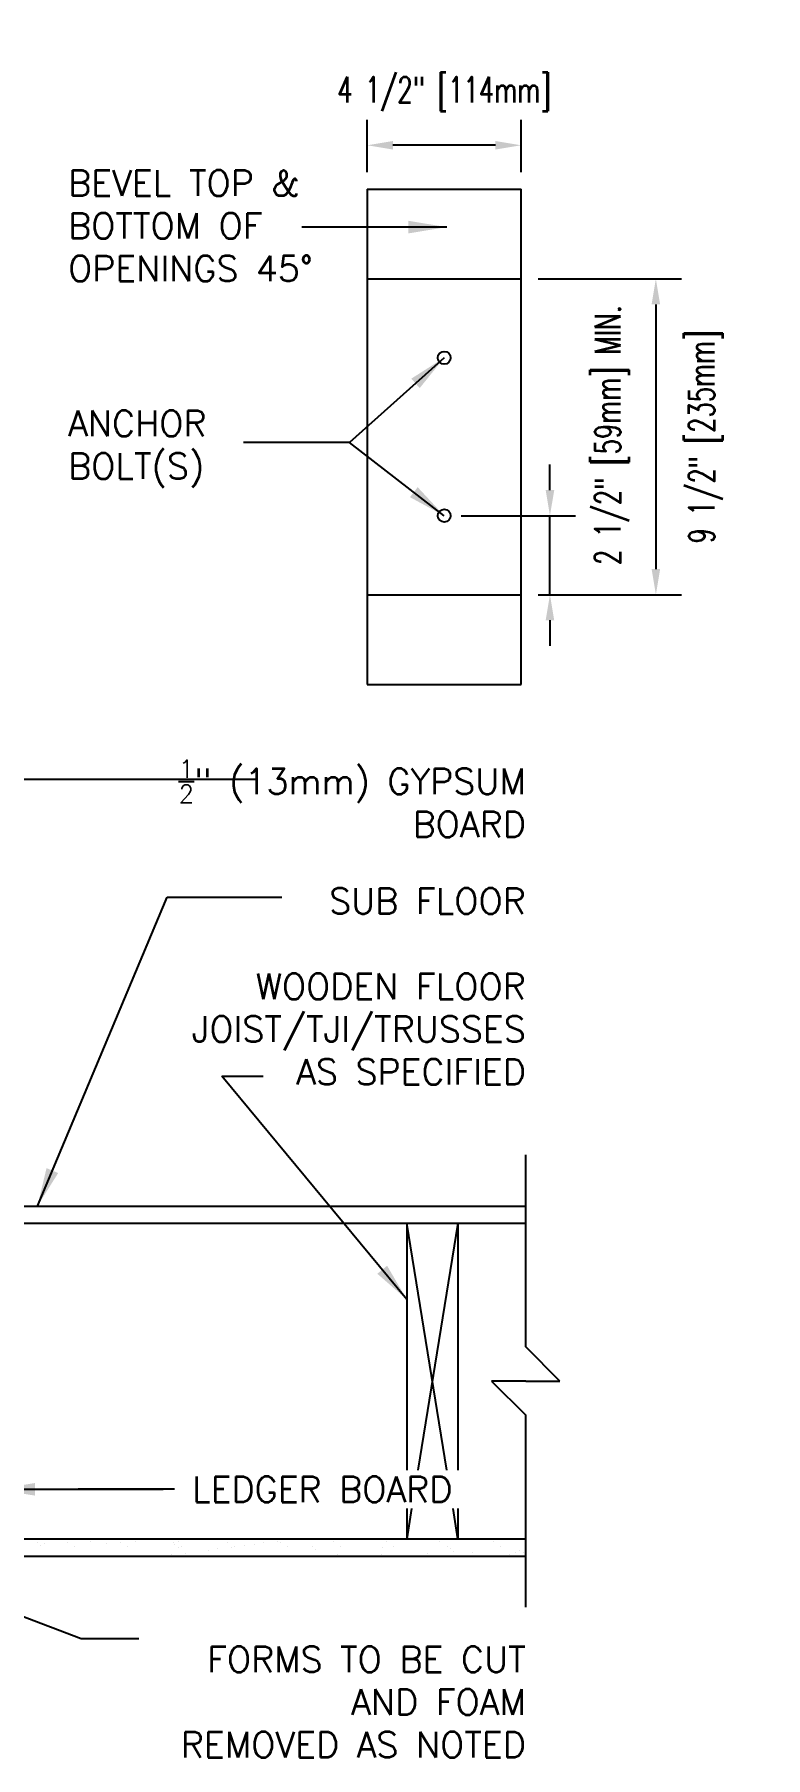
# Model space of a CAD drawing. Header units: inches. Extents: x 113.5 to 169.5, y -27.5 to 56.9.
# Drawn here: x 148.1 to 169.5, y 6.4 to 56.9 of the extents above; entities that cross this region are included whole.
import ezdxf
from ezdxf.enums import TextEntityAlignment as Align

# ---------------------------------------------------------------- set-up
doc = ezdxf.new("R2010")
doc.units = ezdxf.units.IN
doc.header["$LTSCALE"] = 0.5
doc.header["$MEASUREMENT"] = 0
for name, color, linetype in [('HATCH', 12, 'Continuous'), ('line25', 2, 'Continuous'), ('LINE9', 9, 'Continuous'), ('TEXT', 4, 'Continuous')]:
    doc.layers.add(name, color=color, linetype=linetype)
doc.styles.add('DIM', font='romans.shx', dxfattribs={"width": 0.7})
doc.styles.add('ROMANS', font='romans.shx', dxfattribs={"height": 1.125})
doc.dimstyles.new('ext_12', dxfattribs={"dimscale": 12, "dimtxt": 0.09375, "dimasz": 0.09375, "dimexe": 0.09375, "dimexo": 0.0625, "dimgap": 0.0625, "dimtad": 1, "dimdec": 1, "dimzin": 3, "dimdsep": 46, "dimlunit": 4, "dimtxsty": 'DIM', "dimcen": 0.09, "dimdle": 0.09375, "dimclrt": 4, "dimadec": 0, "dimazin": 0, "dimtfac": 1, "dimtdec": 1, "dimtmove": 2, "dimatfit": 3, "dimfxl": 1, "dimfrac": 2, "dimtolj": 1, "dimtzin": 0, "dimarcsym": 0})
doc.dimstyles.new('ext_8', dxfattribs={"dimscale": 8, "dimtxt": 0.09375, "dimasz": 0.09375, "dimexe": 0.09375, "dimexo": 0.0625, "dimgap": 0.0625, "dimtad": 1, "dimdec": 1, "dimzin": 3, "dimdsep": 46, "dimlunit": 4, "dimtxsty": 'DIM', "dimcen": 0.09, "dimdle": 0.09375, "dimclrt": 4, "dimadec": 0, "dimazin": 0, "dimtfac": 1, "dimtdec": 1, "dimtmove": 2, "dimatfit": 3, "dimfxl": 1, "dimfrac": 2, "dimtolj": 1, "dimtzin": 0, "dimarcsym": 0})

# ---------------------------------------------------------------- blocks, each defined once
blk = doc.blocks.new('*D1')
at = {"layer": 'Defpoints', "color": 0, "transparency": 16777216}
for p in [(160.125, 42.802), (163.22, 42.802), (162.375, 40.489)]:
    blk.add_point(p, dxfattribs=at)
at = {"layer": 'TEXT', "color": 0, "lineweight": -2, "transparency": 16777216}
for p, q in [((163.22, 43.552), (163.22, 44.302)), ((160.625, 42.802), (163.97, 42.802)), ((163.22, 40.489), (163.22, 42.802)), ((162.875, 40.489), (163.97, 40.489)), ((163.22, 39.739), (163.22, 38.989))]:
    blk.add_line(p, q, dxfattribs=at)
at = {"layer": 'TEXT', "color": 0, "transparency": 16777216}
for points in [[(163.095, 43.552), (163.345, 43.552), (163.22, 42.802)], [(163.095, 39.739), (163.345, 39.739), (163.22, 40.489)]]:
    blk.add_solid(points, dxfattribs=at)
at = {"layer": 'TEXT', "color": 4, "transparency": 16777216, "insert": (165.035, 45.16), "char_height": 0.75, "attachment_point": 5, "rotation": 90, "style": 'DIM'}
blk.add_mtext('\\A1;2 1/2" [59mm] MIN.', dxfattribs=at)
blk = doc.blocks.new('*D2')
at = {"layer": 'Defpoints', "color": 0, "transparency": 16777216}
for p in [(162.375, 49.739), (162.375, 40.489), (166.319, 40.489)]:
    blk.add_point(p, dxfattribs=at)
at = {"layer": 'TEXT', "color": 0, "lineweight": -2, "transparency": 16777216}
for p, q in [((162.875, 49.739), (167.069, 49.739)), ((166.319, 48.989), (166.319, 41.239)), ((162.875, 40.489), (167.069, 40.489))]:
    blk.add_line(p, q, dxfattribs=at)
at = {"layer": 'TEXT', "color": 0, "transparency": 16777216}
for points in [[(166.194, 48.989), (166.444, 48.989), (166.319, 49.739)], [(166.194, 41.239), (166.444, 41.239), (166.319, 40.489)]]:
    blk.add_solid(points, dxfattribs=at)
at = {"layer": 'TEXT', "color": 4, "transparency": 16777216, "insert": (167.782, 45.114), "char_height": 0.75, "attachment_point": 5, "rotation": 90, "style": 'DIM'}
blk.add_mtext('\\A1;9 1/2" [235mm]', dxfattribs=at)
blk = doc.blocks.new('*D3')
at = {"layer": 'Defpoints', "color": 0, "transparency": 16777216}
for p in [(157.875, 53.649), (157.875, 52.364), (162.375, 52.364)]:
    blk.add_point(p, dxfattribs=at)
at = {"layer": 'TEXT', "color": 0, "lineweight": -2, "transparency": 16777216}
for p, q in [((157.875, 52.864), (157.875, 54.399)), ((162.375, 52.864), (162.375, 54.399)), ((161.625, 53.649), (158.625, 53.649))]:
    blk.add_line(p, q, dxfattribs=at)
at = {"layer": 'TEXT', "color": 0, "transparency": 16777216}
for points in [[(158.625, 53.774), (158.625, 53.524), (157.875, 53.649)], [(161.625, 53.774), (161.625, 53.524), (162.375, 53.649)]]:
    blk.add_solid(points, dxfattribs=at)
at = {"layer": 'TEXT', "color": 4, "transparency": 16777216, "insert": (160.125, 55.149), "char_height": 0.75, "attachment_point": 5, "style": 'DIM'}
blk.add_mtext('\\A1;4 1/2" [114mm]', dxfattribs=at)

msp = doc.modelspace()

# ---------------------------------------------------------------- linework, layer by layer
at = {"layer": 'HATCH'}
for p, q in [((160.202, 14.855), (159.029, 22.088)), ((160.529, 22.088), (159.356, 14.855)), ((159.173, 13.73), (159.029, 12.838)), ((160.529, 12.838), (160.384, 13.73)), ((148.214, 12.742), (148.214, 12.742)), ((148.307, 12.658), (148.307, 12.658)), ((148.426, 12.703), (148.426, 12.703)), ((149.103, 12.738), (149.103, 12.738)), ((149.777, 12.752), (149.777, 12.752)), ((150.245, 12.698), (150.245, 12.698)), ((150.66, 12.741), (150.66, 12.741)), ((151.086, 12.769), (151.086, 12.769)), ((152.217, 12.744), (152.217, 12.744)), ((152.245, 12.681), (152.245, 12.681)), ((152.365, 12.763), (152.365, 12.763)), ((153.715, 12.811), (153.715, 12.811)), ((153.774, 12.746), (153.774, 12.746)), ((154.276, 12.637), (154.276, 12.637)), ((154.583, 12.69), (154.583, 12.69)), ((154.843, 12.724), (154.843, 12.724)), ((155.024, 12.828), (155.024, 12.828)), ((155.25, 12.778), (155.25, 12.778)), ((155.331, 12.749), (155.331, 12.749)), ((155.542, 12.615), (155.542, 12.615)), ((156.276, 12.619), (156.276, 12.619)), ((156.303, 12.822), (156.303, 12.822)), ((156.888, 12.752), (156.888, 12.752)), ((157.099, 12.618), (157.099, 12.618)), ((158.445, 12.755), (158.445, 12.755)), ((158.656, 12.62), (158.656, 12.62)), ((160.002, 12.758), (160.002, 12.758)), ((160.213, 12.623), (160.213, 12.623)), ((161.559, 12.76), (161.559, 12.76)), ((161.77, 12.626), (161.77, 12.626)), ((149.313, 12.604), (149.313, 12.604)), ((150.87, 12.606), (150.87, 12.606)), ((152.151, 12.37), (152.151, 12.37)), ((152.338, 12.596), (152.338, 12.596)), ((152.428, 12.609), (152.428, 12.609)), ((152.558, 12.423), (152.558, 12.423)), ((153.237, 12.513), (153.237, 12.513)), ((153.497, 12.547), (153.497, 12.547)), ((153.904, 12.601), (153.904, 12.601)), ((153.985, 12.612), (153.985, 12.612)), ((155.7, 12.359), (155.7, 12.359)), ((156.369, 12.535), (156.369, 12.535)), ((157.009, 12.376), (157.009, 12.376)), ((158.288, 12.37), (158.288, 12.37)), ((158.307, 12.575), (158.307, 12.575)), ((159.638, 12.418), (159.638, 12.418)), ((160.307, 12.558), (160.307, 12.558)), ((160.399, 12.474), (160.399, 12.474)), ((160.947, 12.435), (160.947, 12.435)), ((161.773, 12.342), (161.773, 12.342)), ((162.034, 12.376), (162.034, 12.376)), ((162.226, 12.429), (162.226, 12.429)), ((162.338, 12.514), (162.338, 12.514)), ((162.44, 12.43), (162.44, 12.43))]:
    msp.add_line(p, q, dxfattribs=at)
at = {"layer": 'line25'}
for p, q in [((145.529, 22.088), (162.512, 22.088)), ((159.029, 22.088), (159.029, 14.855)), ((160.529, 22.088), (160.529, 14.855)), ((159.029, 13.73), (159.029, 12.838)), ((160.529, 13.73), (160.529, 12.838)), ((145.529, 12.838), (162.512, 12.838))]:
    msp.add_line(p, q, dxfattribs=at)
at = {"layer": 'LINE9'}
for p, q in [((157.875, 52.364), (157.875, 37.864)), ((157.875, 52.364), (162.375, 52.364)), ((162.375, 37.864), (162.375, 52.364)), ((157.875, 49.739), (162.375, 49.739)), ((157.875, 40.489), (162.375, 40.489)), ((157.875, 37.864), (162.375, 37.864)), ((162.512, 18.463), (162.512, 24.088)), ((145.529, 22.588), (162.512, 22.588)), ((163.512, 17.463), (162.512, 18.463)), ((161.512, 17.463), (162.512, 16.463)), ((162.512, 17.463), (161.512, 17.463)), ((162.512, 17.463), (163.512, 17.463)), ((162.512, 10.838), (162.512, 16.463)), ((145.529, 12.338), (162.512, 12.338))]:
    msp.add_line(p, q, dxfattribs=at)
for centre in [(160.125, 47.427), (160.125, 42.802)]:
    msp.add_circle(centre, 0.188, dxfattribs=at)
at = {"layer": 'TEXT'}
msp.add_line((152.231, 14.292), (149.411, 14.292), dxfattribs=at)

# ---------------------------------------------------------------- texts
at = {"layer": 'TEXT', "style": 'ROMANS'}
msp.add_text(' LEDGER BOARD', height=0.75, dxfattribs=at).set_placement((152.231, 14.292), align=Align.MIDDLE_LEFT)
at = {"layer": 'TEXT', "char_height": 0.75, "width": 11.05043, "style": 'ROMANS'}
for s, insert, attachment_point in [('BEVEL TOP & BOTTOM OF OPENINGS 45%%D', (149.12, 51.291), 4), ('ANCHOR \\PBOLT(S)', (149.12, 44.754), 4), ('\\A1;{\\H0.7x;\\S1/2;\\H1.4286x;" }(13mm) GYPSUM BOARD', (162.512, 34.522), 6), ('SUB FLOOR\\P\\PWOODEN FLOOR JOIST/TJI/TRUSSES\\PAS SPECIFIED', (162.512, 29.018), 6), ('FORMS TO BE CUT AND FOAM REMOVED AS NOTED', (162.512, 8.063), 6)]:
    msp.add_mtext(s, dxfattribs=dict(at, insert=insert, attachment_point=attachment_point))

# ---------------------------------------------------------------- dimensions: what is measured, and where the dimension line sits
at = {"layer": 'TEXT'}
dim = msp.add_linear_dim(base=(157.875, 53.649), p1=(162.375, 52.364), p2=(157.875, 52.364), dimstyle='ext_8', dxfattribs=at)
dim.commit()
dim.dimension.update_dxf_attribs({"geometry": '*D3', "text_midpoint": (160.125, 55.149), "dimtype": 160})
dim = msp.add_linear_dim(base=(166.319144649, 40.489389629), p1=(162.375384853, 49.739389629), p2=(162.375384853, 40.489389629), angle=90, dimstyle='ext_8', dxfattribs=at)
dim.commit()
dim.dimension.update_dxf_attribs({"geometry": '*D2', "text_midpoint": (167.782305445, 45.114389629), "dimtype": 160})
dim = msp.add_linear_dim(base=(163.22, 42.802), p1=(162.375, 40.489), p2=(160.125, 42.802), angle=90, text='<> MIN.', dimstyle='ext_8', dxfattribs=at)
dim.commit()
dim.dimension.update_dxf_attribs({"geometry": '*D1', "text_midpoint": (165.035, 45.16), "dimtype": 160})

# ---------------------------------------------------------------- leaders
msp.add_leader([(160.199, 51.253), (155.962, 51.253)], dimstyle='ext_12', dxfattribs=at)
for points in [[(160.125, 47.427), (157.352, 44.95), (154.257, 44.95)], [(160.125, 42.802), (157.352, 44.95)], [(146.029, 35.088), (154.592, 35.088)], [(148.225, 22.588), (152.016, 31.633), (155.373, 31.633)], [(159.029, 19.855), (153.617, 26.39), (154.825, 26.39)], [(147.029, 14.292), (151.901, 14.292)], [(144.516, 11.826), (149.502, 9.925), (151.192, 9.925)]]:
    msp.add_leader(points, dimstyle='ext_12', override={"dimgap": 0.0625, "dimtad": 0}, dxfattribs=at)

doc.saveas('drawing.dxf')
